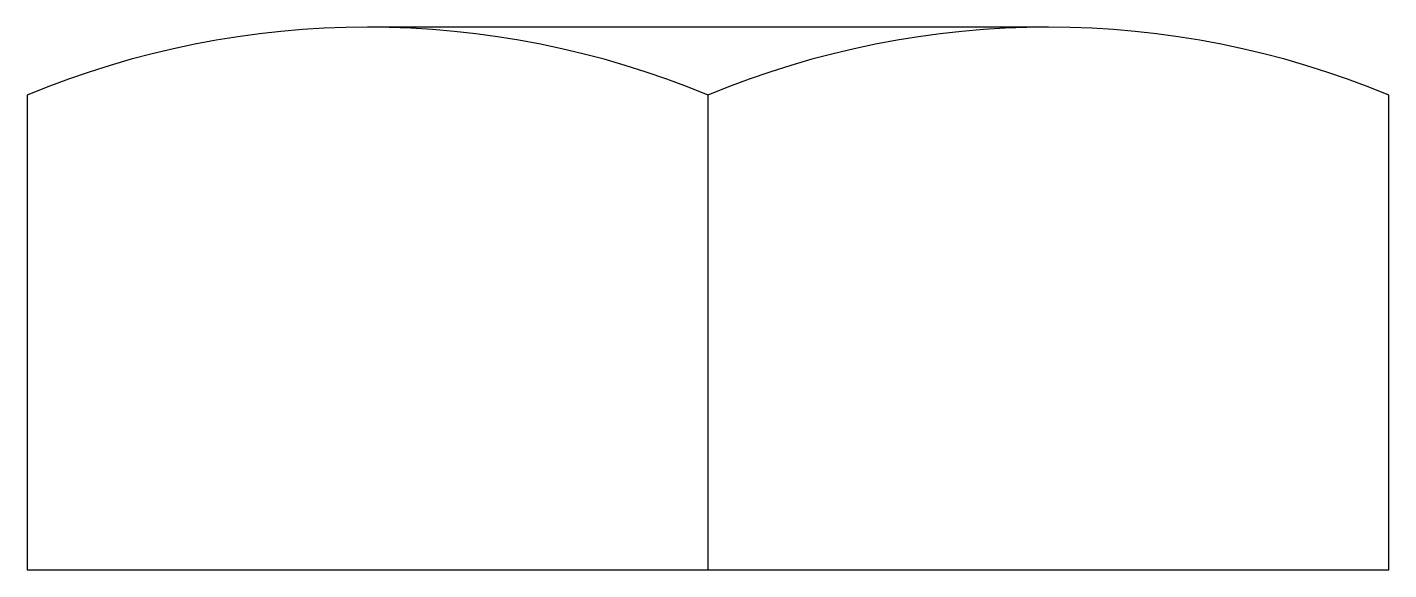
# Model space of a CAD drawing. Extents: x 2.1 to 29.1, y 13.5 to 24.3.
import ezdxf

# ---------------------------------------------------------------- set-up
doc = ezdxf.new("R2010")
doc.units = 0
doc.header["$LTSCALE"] = 10
doc.layers.get('0').update_dxf_attribs({"linetype": 'CONTINUOUS'})

msp = doc.modelspace()

# ---------------------------------------------------------------- linework, layer by layer
for p, q in [((22.3385, 24.25), (8.8385, 24.25)), ((2.0885, 22.9063), (2.0885, 13.5)), ((15.5885, 22.9063), (15.5885, 13.5)), ((29.0885, 13.5), (29.0885, 22.9063)), ((2.0885, 13.5), (29.0885, 13.5))]:
    msp.add_line(p, q)
for centre in [(8.8385, 6.6247), (22.3385, 6.6247)]:
    msp.add_arc(centre, 17.6254, 67.48215, 112.5178)

doc.saveas('drawing.dxf')
